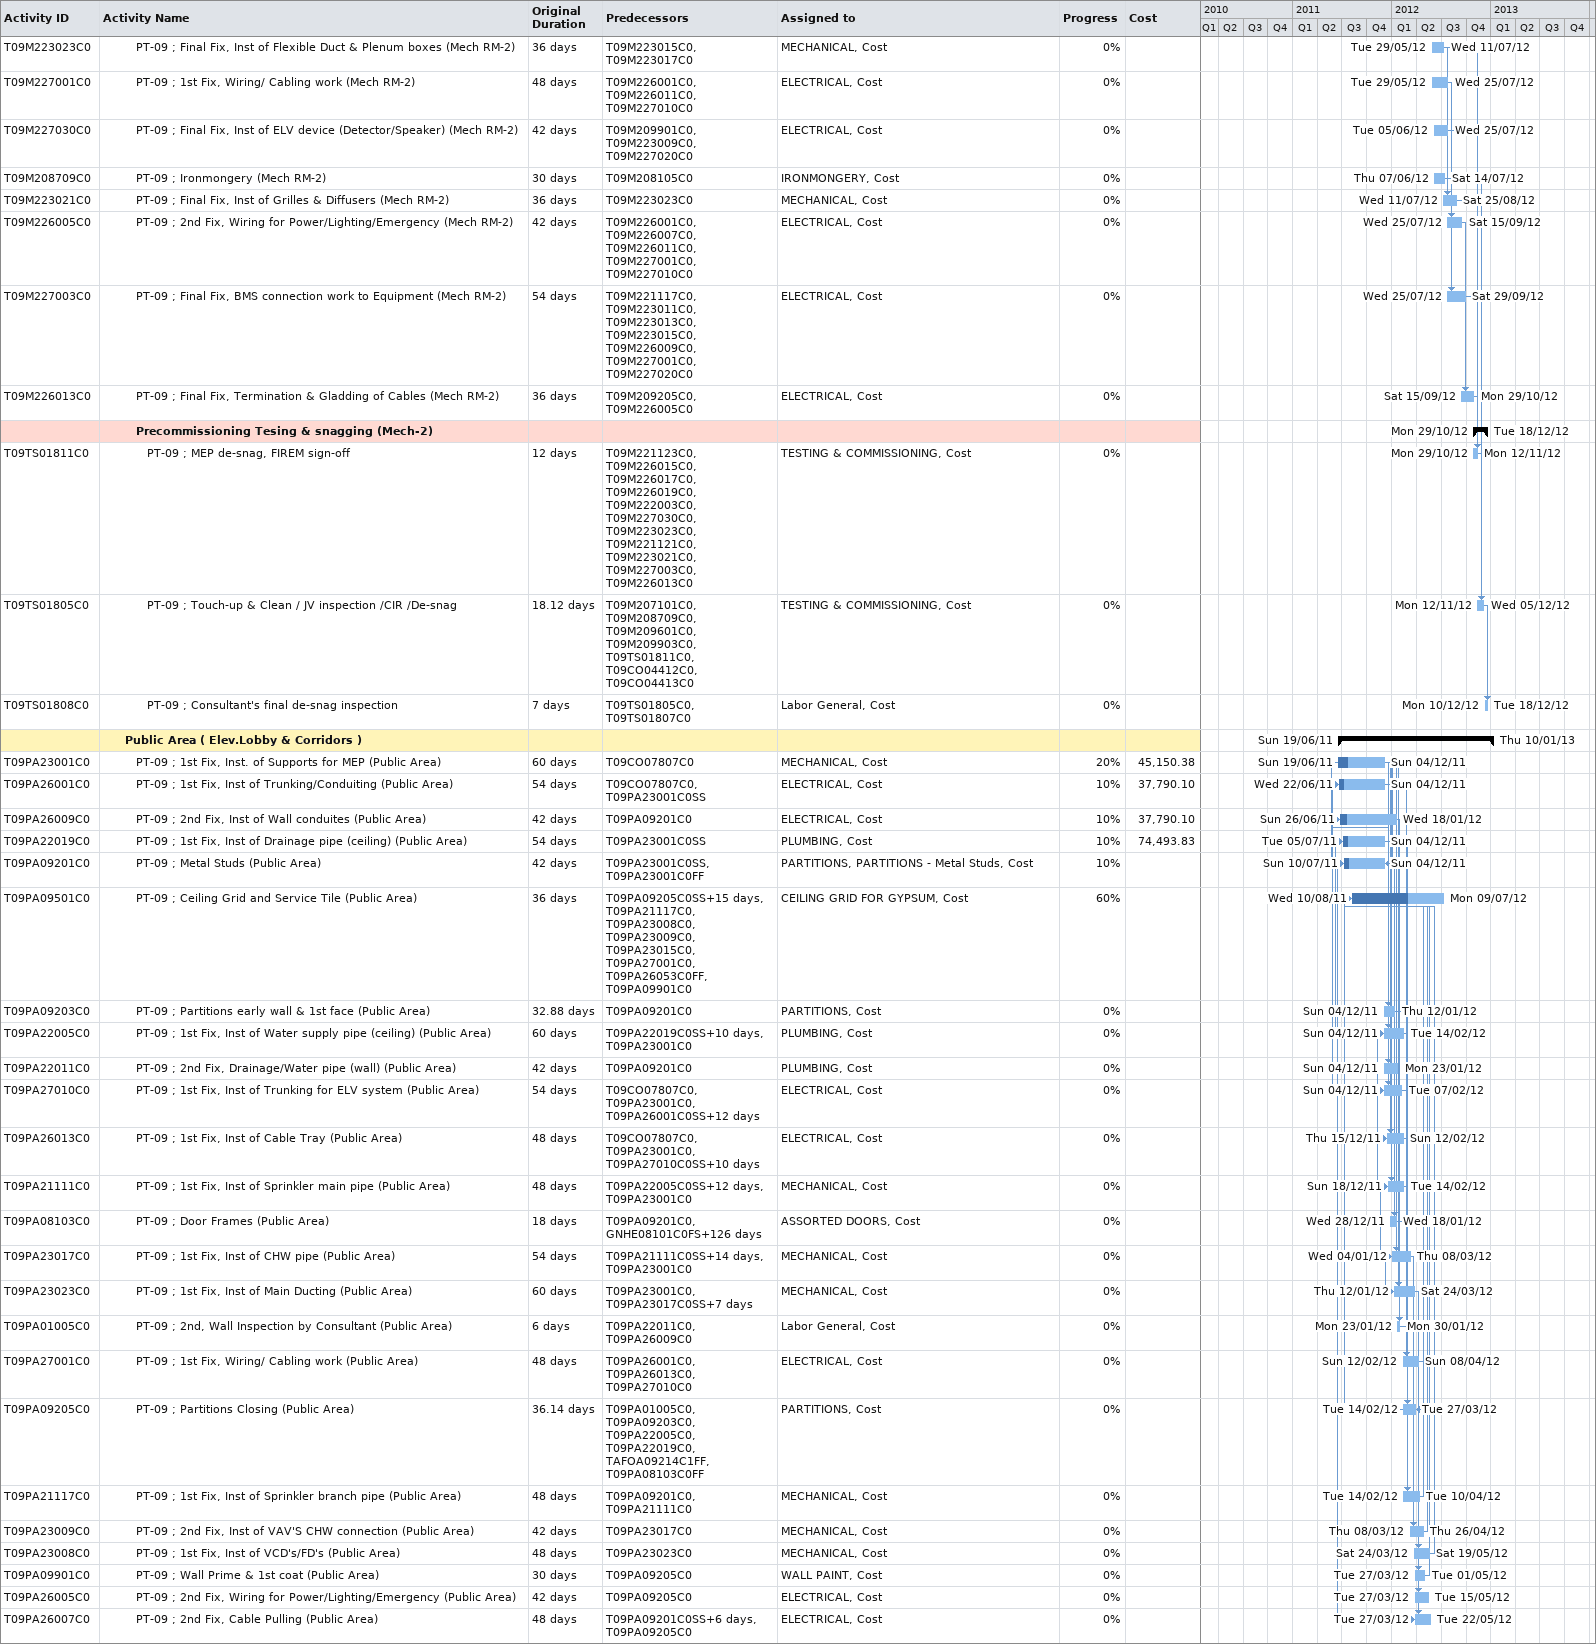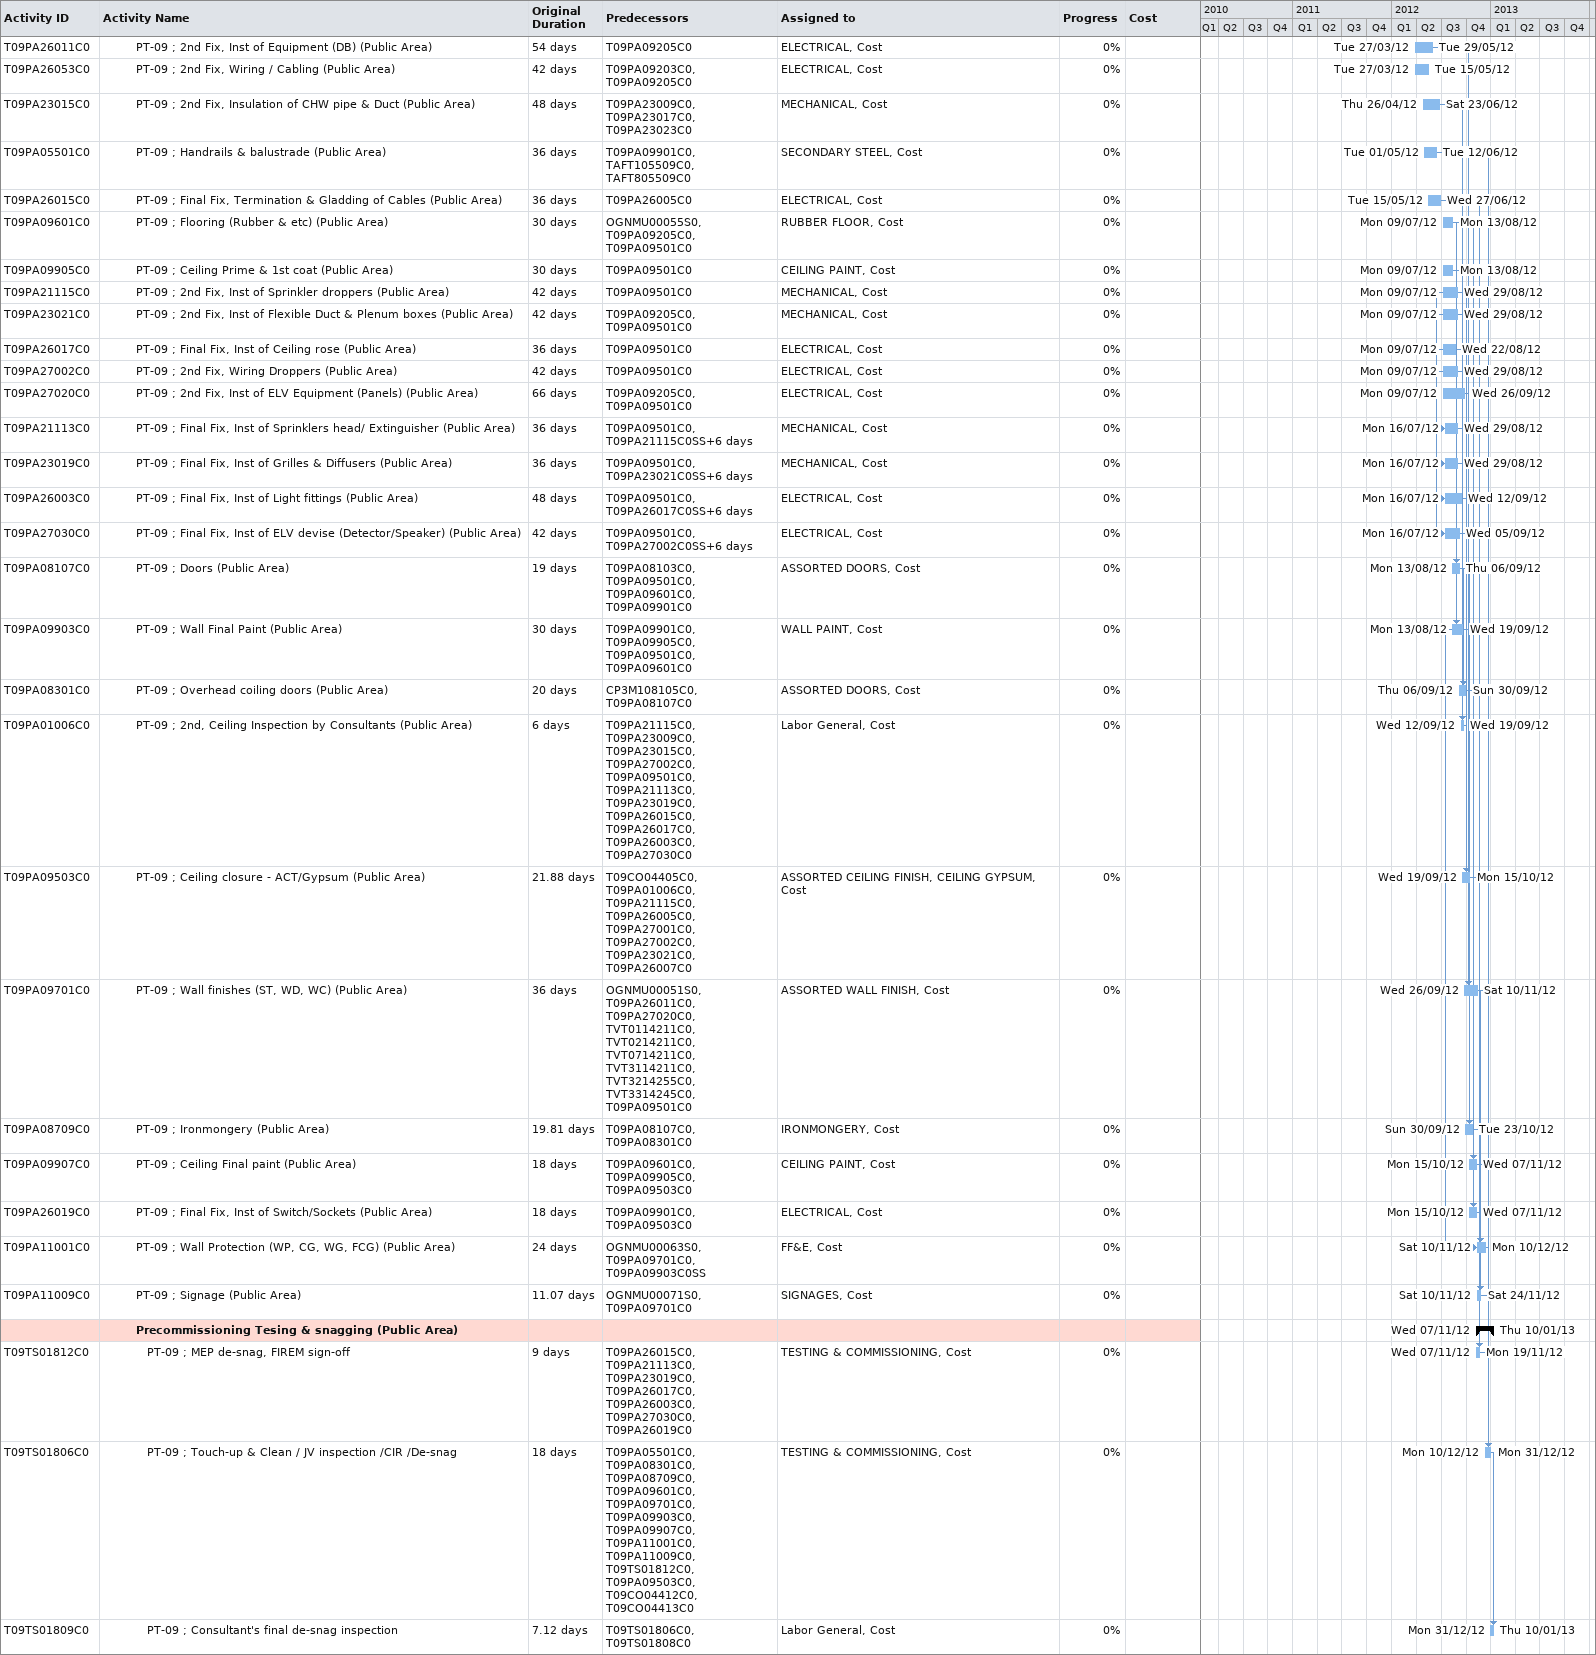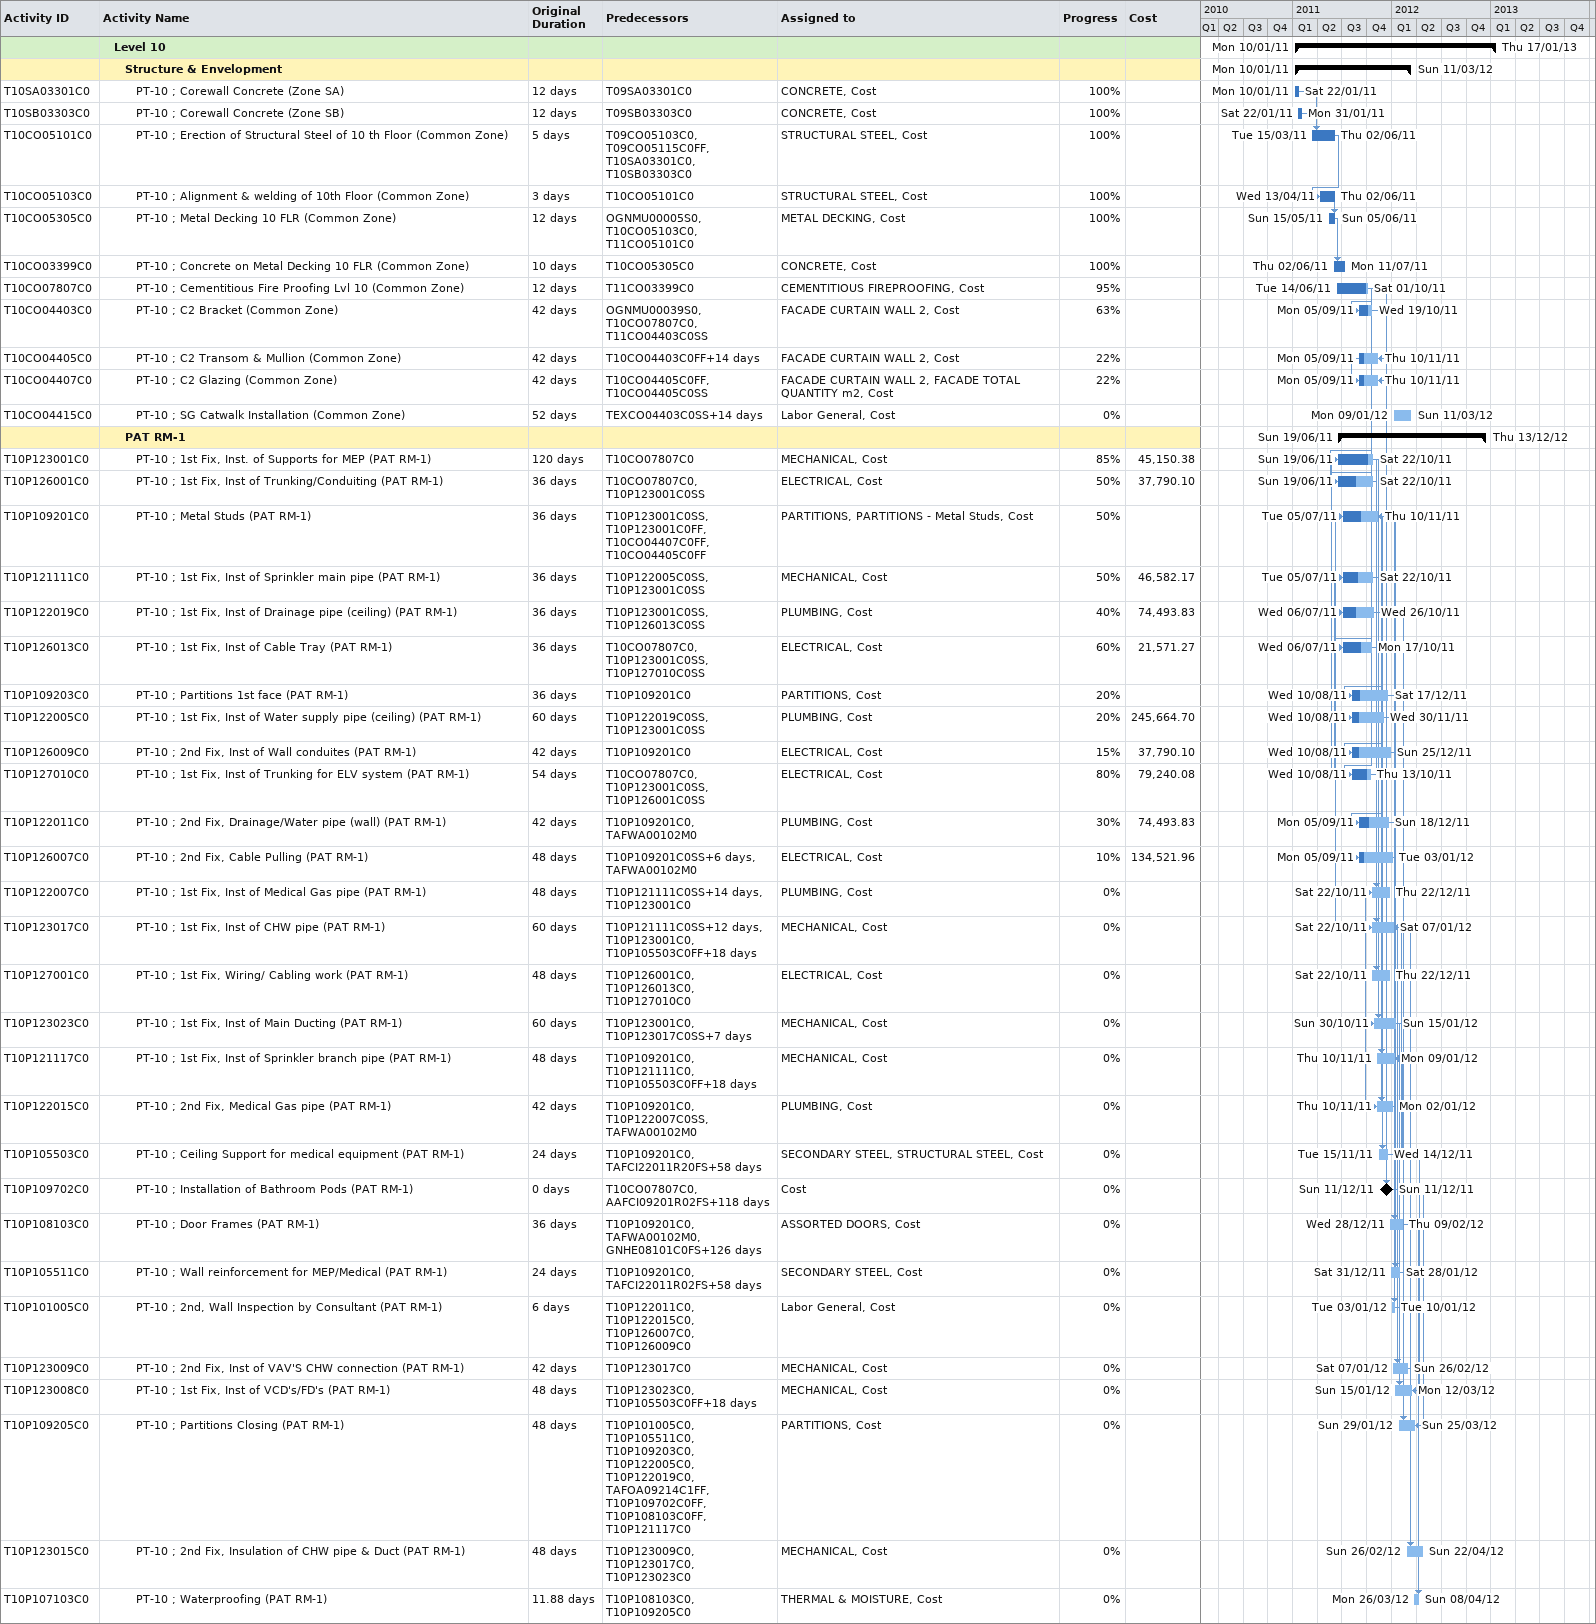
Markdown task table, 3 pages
| ID | Level | Task | Original duration | Start | Finish | Predecessors | Resources | % complete | Cost |
|---|---|---|---|---|---|---|---|---|---|
| T09M223023C0 | 4 | PT-09 ; Final Fix, Inst of Flexible Duct & Plenum boxes (Mech RM-2) | 36d | 2012-05-29 | 2012-07-11 | T09M223015C0, T09M223017C0 | MECHANICAL, Cost | 0 |  |
| T09M227001C0 | 4 | PT-09 ; 1st Fix, Wiring/ Cabling work (Mech RM-2) | 48d | 2012-05-29 | 2012-07-25 | T09M226001C0, T09M226011C0, T09M227010C0 | ELECTRICAL, Cost | 0 |  |
| T09M227030C0 | 4 | PT-09 ; Final Fix, Inst of ELV device (Detector/Speaker) (Mech RM-2) | 42d | 2012-06-05 | 2012-07-25 | T09M209901C0, T09M223009C0, T09M227020C0 | ELECTRICAL, Cost | 0 |  |
| T09M208709C0 | 4 | PT-09 ; Ironmongery (Mech RM-2) | 30d | 2012-06-07 | 2012-07-14 | T09M208105C0 | IRONMONGERY, Cost | 0 |  |
| T09M223021C0 | 4 | PT-09 ; Final Fix, Inst of Grilles & Diffusers (Mech RM-2) | 36d | 2012-07-11 | 2012-08-25 | T09M223023C0 | MECHANICAL, Cost | 0 |  |
| T09M226005C0 | 4 | PT-09 ; 2nd Fix, Wiring for Power/Lighting/Emergency (Mech RM-2) | 42d | 2012-07-25 | 2012-09-15 | T09M226001C0, T09M226007C0, T09M226011C0, T09M227001C0, T09M227010C0 | ELECTRICAL, Cost | 0 |  |
| T09M227003C0 | 4 | PT-09 ; Final Fix, BMS connection work to Equipment (Mech RM-2) | 54d | 2012-07-25 | 2012-09-29 | T09M221117C0, T09M223011C0, T09M223013C0, T09M223015C0, T09M226009C0, T09M227001C0, T09M227020C0 | ELECTRICAL, Cost | 0 |  |
| T09M226013C0 | 4 | PT-09 ; Final Fix, Termination & Gladding of Cables (Mech RM-2) | 36d | 2012-09-15 | 2012-10-29 | T09M209205C0, T09M226005C0 | ELECTRICAL, Cost | 0 |  |
|  | 4 | **Precommissioning Tesing & snagging (Mech-2)** |  | 2012-10-29 | 2012-12-18 |  |  |  |  |
| T09TS01811C0 | 5 | PT-09 ; MEP de-snag, FIREM sign-off | 12d | 2012-10-29 | 2012-11-12 | T09M221123C0, T09M226015C0, T09M226017C0, T09M226019C0, T09M222003C0, T09M227030C0, T09M223023C0, T09M221121C0, T09M223021C0, T09M227003C0, T09M226013C0 | TESTING & COMMISSIONING, Cost | 0 |  |
| T09TS01805C0 | 5 | PT-09 ; Touch-up & Clean / JV inspection /CIR /De-snag | 18.12d | 2012-11-12 | 2012-12-05 | T09M207101C0, T09M208709C0, T09M209601C0, T09M209903C0, T09TS01811C0, T09CO04412C0, T09CO04413C0 | TESTING & COMMISSIONING, Cost | 0 |  |
| T09TS01808C0 | 5 | PT-09 ; Consultant's final de-snag inspection | 7d | 2012-12-10 | 2012-12-18 | T09TS01805C0, T09TS01807C0 | Labor General, Cost | 0 |  |
|  | 3 | **Public Area ( Elev.Lobby & Corridors )** |  | 2011-06-19 | 2013-01-10 |  |  |  |  |
| T09PA23001C0 | 4 | PT-09 ; 1st Fix, Inst. of Supports for MEP (Public Area) | 60d | 2011-06-19 | 2011-12-04 | T09CO07807C0 | MECHANICAL, Cost | 20 | 45150.38 |
| T09PA26001C0 | 4 | PT-09 ; 1st Fix, Inst of Trunking/Conduiting (Public Area) | 54d | 2011-06-22 | 2011-12-04 | T09CO07807C0, T09PA23001C0SS | ELECTRICAL, Cost | 10 | 37790.10 |
| T09PA26009C0 | 4 | PT-09 ; 2nd Fix, Inst of Wall conduites (Public Area) | 42d | 2011-06-26 | 2012-01-18 | T09PA09201C0 | ELECTRICAL, Cost | 10 | 37790.10 |
| T09PA22019C0 | 4 | PT-09 ; 1st Fix, Inst of Drainage pipe (ceiling) (Public Area) | 54d | 2011-07-05 | 2011-12-04 | T09PA23001C0SS | PLUMBING, Cost | 10 | 74493.83 |
| T09PA09201C0 | 4 | PT-09 ; Metal Studs (Public Area) | 42d | 2011-07-10 | 2011-12-04 | T09PA23001C0SS, T09PA23001C0FF | PARTITIONS, PARTITIONS - Metal Studs, Cost | 10 |  |
| T09PA09501C0 | 4 | PT-09 ; Ceiling Grid and Service Tile (Public Area) | 36d | 2011-08-10 | 2012-07-09 | T09PA09205C0SS+15d, T09PA21117C0, T09PA23008C0, T09PA23009C0, T09PA23015C0, T09PA27001C0, T09PA26053C0FF, T09PA09901C0 | CEILING GRID FOR GYPSUM, Cost | 60 |  |
| T09PA09203C0 | 4 | PT-09 ; Partitions early wall & 1st face (Public Area) | 32.88d | 2011-12-04 | 2012-01-12 | T09PA09201C0 | PARTITIONS, Cost | 0 |  |
| T09PA22005C0 | 4 | PT-09 ; 1st Fix, Inst of Water supply pipe (ceiling) (Public Area) | 60d | 2011-12-04 | 2012-02-14 | T09PA22019C0SS+10d, T09PA23001C0 | PLUMBING, Cost | 0 |  |
| T09PA22011C0 | 4 | PT-09 ; 2nd Fix, Drainage/Water pipe (wall) (Public Area) | 42d | 2011-12-04 | 2012-01-23 | T09PA09201C0 | PLUMBING, Cost | 0 |  |
| T09PA27010C0 | 4 | PT-09 ; 1st Fix, Inst of Trunking for ELV system (Public Area) | 54d | 2011-12-04 | 2012-02-07 | T09CO07807C0, T09PA23001C0, T09PA26001C0SS+12d | ELECTRICAL, Cost | 0 |  |
| T09PA26013C0 | 4 | PT-09 ; 1st Fix, Inst of Cable Tray (Public Area) | 48d | 2011-12-15 | 2012-02-12 | T09CO07807C0, T09PA23001C0, T09PA27010C0SS+10d | ELECTRICAL, Cost | 0 |  |
| T09PA21111C0 | 4 | PT-09 ; 1st Fix, Inst of Sprinkler main pipe (Public Area) | 48d | 2011-12-18 | 2012-02-14 | T09PA22005C0SS+12d, T09PA23001C0 | MECHANICAL, Cost | 0 |  |
| T09PA08103C0 | 4 | PT-09 ; Door Frames (Public Area) | 18d | 2011-12-28 | 2012-01-18 | T09PA09201C0, GNHE08101C0FS+126d | ASSORTED DOORS, Cost | 0 |  |
| T09PA23017C0 | 4 | PT-09 ; 1st Fix, Inst of CHW pipe (Public Area) | 54d | 2012-01-04 | 2012-03-08 | T09PA21111C0SS+14d, T09PA23001C0 | MECHANICAL, Cost | 0 |  |
| T09PA23023C0 | 4 | PT-09 ; 1st Fix, Inst of Main Ducting (Public Area) | 60d | 2012-01-12 | 2012-03-24 | T09PA23001C0, T09PA23017C0SS+7d | MECHANICAL, Cost | 0 |  |
| T09PA01005C0 | 4 | PT-09 ; 2nd, Wall Inspection by Consultant (Public Area) | 6d | 2012-01-23 | 2012-01-30 | T09PA22011C0, T09PA26009C0 | Labor General, Cost | 0 |  |
| T09PA27001C0 | 4 | PT-09 ; 1st Fix, Wiring/ Cabling work (Public Area) | 48d | 2012-02-12 | 2012-04-08 | T09PA26001C0, T09PA26013C0, T09PA27010C0 | ELECTRICAL, Cost | 0 |  |
| T09PA09205C0 | 4 | PT-09 ; Partitions Closing (Public Area) | 36.14d | 2012-02-14 | 2012-03-27 | T09PA01005C0, T09PA09203C0, T09PA22005C0, T09PA22019C0, TAFOA09214C1FF, T09PA08103C0FF | PARTITIONS, Cost | 0 |  |
| T09PA21117C0 | 4 | PT-09 ; 1st Fix, Inst of Sprinkler branch pipe (Public Area) | 48d | 2012-02-14 | 2012-04-10 | T09PA09201C0, T09PA21111C0 | MECHANICAL, Cost | 0 |  |
| T09PA23009C0 | 4 | PT-09 ; 2nd Fix, Inst of VAV'S CHW connection (Public Area) | 42d | 2012-03-08 | 2012-04-26 | T09PA23017C0 | MECHANICAL, Cost | 0 |  |
| T09PA23008C0 | 4 | PT-09 ; 1st Fix, Inst of VCD's/FD's (Public Area) | 48d | 2012-03-24 | 2012-05-19 | T09PA23023C0 | MECHANICAL, Cost | 0 |  |
| T09PA09901C0 | 4 | PT-09 ; Wall Prime & 1st coat (Public Area) | 30d | 2012-03-27 | 2012-05-01 | T09PA09205C0 | WALL PAINT, Cost | 0 |  |
| T09PA26005C0 | 4 | PT-09 ; 2nd Fix, Wiring for Power/Lighting/Emergency (Public Area) | 42d | 2012-03-27 | 2012-05-15 | T09PA09205C0 | ELECTRICAL, Cost | 0 |  |
| T09PA26007C0 | 4 | PT-09 ; 2nd Fix, Cable Pulling (Public Area) | 48d | 2012-03-27 | 2012-05-22 | T09PA09201C0SS+6d, T09PA09205C0 | ELECTRICAL, Cost | 0 |  |
| T09PA26011C0 | 4 | PT-09 ; 2nd Fix, Inst of Equipment (DB) (Public Area) | 54d | 2012-03-27 | 2012-05-29 | T09PA09205C0 | ELECTRICAL, Cost | 0 |  |
| T09PA26053C0 | 4 | PT-09 ; 2nd Fix, Wiring / Cabling (Public Area) | 42d | 2012-03-27 | 2012-05-15 | T09PA09203C0, T09PA09205C0 | ELECTRICAL, Cost | 0 |  |
| T09PA23015C0 | 4 | PT-09 ; 2nd Fix, Insulation of CHW pipe & Duct (Public Area) | 48d | 2012-04-26 | 2012-06-23 | T09PA23009C0, T09PA23017C0, T09PA23023C0 | MECHANICAL, Cost | 0 |  |
| T09PA05501C0 | 4 | PT-09 ; Handrails & balustrade (Public Area) | 36d | 2012-05-01 | 2012-06-12 | T09PA09901C0, TAFT105509C0, TAFT805509C0 | SECONDARY STEEL, Cost | 0 |  |
| T09PA26015C0 | 4 | PT-09 ; Final Fix, Termination & Gladding of Cables (Public Area) | 36d | 2012-05-15 | 2012-06-27 | T09PA26005C0 | ELECTRICAL, Cost | 0 |  |
| T09PA09601C0 | 4 | PT-09 ; Flooring (Rubber & etc) (Public Area) | 30d | 2012-07-09 | 2012-08-13 | OGNMU00055S0, T09PA09205C0, T09PA09501C0 | RUBBER FLOOR, Cost | 0 |  |
| T09PA09905C0 | 4 | PT-09 ; Ceiling Prime & 1st coat (Public Area) | 30d | 2012-07-09 | 2012-08-13 | T09PA09501C0 | CEILING PAINT, Cost | 0 |  |
| T09PA21115C0 | 4 | PT-09 ; 2nd Fix, Inst of Sprinkler droppers (Public Area) | 42d | 2012-07-09 | 2012-08-29 | T09PA09501C0 | MECHANICAL, Cost | 0 |  |
| T09PA23021C0 | 4 | PT-09 ; 2nd Fix, Inst of Flexible Duct & Plenum boxes (Public Area) | 42d | 2012-07-09 | 2012-08-29 | T09PA09205C0, T09PA09501C0 | MECHANICAL, Cost | 0 |  |
| T09PA26017C0 | 4 | PT-09 ; Final Fix, Inst of Ceiling rose (Public Area) | 36d | 2012-07-09 | 2012-08-22 | T09PA09501C0 | ELECTRICAL, Cost | 0 |  |
| T09PA27002C0 | 4 | PT-09 ; 2nd Fix, Wiring Droppers (Public Area) | 42d | 2012-07-09 | 2012-08-29 | T09PA09501C0 | ELECTRICAL, Cost | 0 |  |
| T09PA27020C0 | 4 | PT-09 ; 2nd Fix, Inst of ELV Equipment (Panels) (Public Area) | 66d | 2012-07-09 | 2012-09-26 | T09PA09205C0, T09PA09501C0 | ELECTRICAL, Cost | 0 |  |
| T09PA21113C0 | 4 | PT-09 ; Final Fix, Inst of Sprinklers head/ Extinguisher (Public Area) | 36d | 2012-07-16 | 2012-08-29 | T09PA09501C0, T09PA21115C0SS+6d | MECHANICAL, Cost | 0 |  |
| T09PA23019C0 | 4 | PT-09 ; Final Fix, Inst of Grilles & Diffusers (Public Area) | 36d | 2012-07-16 | 2012-08-29 | T09PA09501C0, T09PA23021C0SS+6d | MECHANICAL, Cost | 0 |  |
| T09PA26003C0 | 4 | PT-09 ; Final Fix, Inst of Light fittings (Public Area) | 48d | 2012-07-16 | 2012-09-12 | T09PA09501C0, T09PA26017C0SS+6d | ELECTRICAL, Cost | 0 |  |
| T09PA27030C0 | 4 | PT-09 ; Final Fix, Inst of ELV devise (Detector/Speaker) (Public Area) | 42d | 2012-07-16 | 2012-09-05 | T09PA09501C0, T09PA27002C0SS+6d | ELECTRICAL, Cost | 0 |  |
| T09PA08107C0 | 4 | PT-09 ; Doors (Public Area) | 19d | 2012-08-13 | 2012-09-06 | T09PA08103C0, T09PA09501C0, T09PA09601C0, T09PA09901C0 | ASSORTED DOORS, Cost | 0 |  |
| T09PA09903C0 | 4 | PT-09 ; Wall Final Paint (Public Area) | 30d | 2012-08-13 | 2012-09-19 | T09PA09901C0, T09PA09905C0, T09PA09501C0, T09PA09601C0 | WALL PAINT, Cost | 0 |  |
| T09PA08301C0 | 4 | PT-09 ; Overhead coiling doors (Public Area) | 20d | 2012-09-06 | 2012-09-30 | CP3M108105C0, T09PA08107C0 | ASSORTED DOORS, Cost | 0 |  |
| T09PA01006C0 | 4 | PT-09 ; 2nd, Ceiling Inspection by Consultants (Public Area) | 6d | 2012-09-12 | 2012-09-19 | T09PA21115C0, T09PA23009C0, T09PA23015C0, T09PA27002C0, T09PA09501C0, T09PA21113C0, T09PA23019C0, T09PA26015C0, T09PA26017C0, T09PA26003C0, T09PA27030C0 | Labor General, Cost | 0 |  |
| T09PA09503C0 | 4 | PT-09 ; Ceiling closure - ACT/Gypsum (Public Area) | 21.88d | 2012-09-19 | 2012-10-15 | T09CO04405C0, T09PA01006C0, T09PA21115C0, T09PA26005C0, T09PA27001C0, T09PA27002C0, T09PA23021C0, T09PA26007C0 | ASSORTED CEILING FINISH, CEILING GYPSUM, Cost | 0 |  |
| T09PA09701C0 | 4 | PT-09 ; Wall finishes (ST, WD, WC) (Public Area) | 36d | 2012-09-26 | 2012-11-10 | OGNMU00051S0, T09PA26011C0, T09PA27020C0, TVT0114211C0, TVT0214211C0, TVT0714211C0, TVT3114211C0, TVT3214255C0, TVT3314245C0, T09PA09501C0 | ASSORTED WALL FINISH, Cost | 0 |  |
| T09PA08709C0 | 4 | PT-09 ; Ironmongery (Public Area) | 19.81d | 2012-09-30 | 2012-10-23 | T09PA08107C0, T09PA08301C0 | IRONMONGERY, Cost | 0 |  |
| T09PA09907C0 | 4 | PT-09 ; Ceiling Final paint (Public Area) | 18d | 2012-10-15 | 2012-11-07 | T09PA09601C0, T09PA09905C0, T09PA09503C0 | CEILING PAINT, Cost | 0 |  |
| T09PA26019C0 | 4 | PT-09 ; Final Fix, Inst of Switch/Sockets (Public Area) | 18d | 2012-10-15 | 2012-11-07 | T09PA09901C0, T09PA09503C0 | ELECTRICAL, Cost | 0 |  |
| T09PA11001C0 | 4 | PT-09 ; Wall Protection (WP, CG, WG, FCG) (Public Area) | 24d | 2012-11-10 | 2012-12-10 | OGNMU00063S0, T09PA09701C0, T09PA09903C0SS | FF&E, Cost | 0 |  |
| T09PA11009C0 | 4 | PT-09 ; Signage (Public Area) | 11.07d | 2012-11-10 | 2012-11-24 | OGNMU00071S0, T09PA09701C0 | SIGNAGES, Cost | 0 |  |
|  | 4 | **Precommissioning Tesing & snagging (Public Area)** |  | 2012-11-07 | 2013-01-10 |  |  |  |  |
| T09TS01812C0 | 5 | PT-09 ; MEP de-snag, FIREM sign-off | 9d | 2012-11-07 | 2012-11-19 | T09PA26015C0, T09PA21113C0, T09PA23019C0, T09PA26017C0, T09PA26003C0, T09PA27030C0, T09PA26019C0 | TESTING & COMMISSIONING, Cost | 0 |  |
| T09TS01806C0 | 5 | PT-09 ; Touch-up & Clean / JV inspection /CIR /De-snag | 18d | 2012-12-10 | 2012-12-31 | T09PA05501C0, T09PA08301C0, T09PA08709C0, T09PA09601C0, T09PA09701C0, T09PA09903C0, T09PA09907C0, T09PA11001C0, T09PA11009C0, T09TS01812C0, T09PA09503C0, T09CO04412C0, T09CO04413C0 | TESTING & COMMISSIONING, Cost | 0 |  |
| T09TS01809C0 | 5 | PT-09 ; Consultant's final de-snag inspection | 7.12d | 2012-12-31 | 2013-01-10 | T09TS01806C0, T09TS01808C0 | Labor General, Cost | 0 |  |
|  | 2 | **Level 10** |  | 2011-01-10 | 2013-01-17 |  |  |  |  |
|  | 3 | **Structure & Envelopment** |  | 2011-01-10 | 2012-03-11 |  |  |  |  |
| T10SA03301C0 | 4 | PT-10 ; Corewall Concrete (Zone SA) | 12d | 2011-01-10 | 2011-01-22 | T09SA03301C0 | CONCRETE, Cost | 100 |  |
| T10SB03303C0 | 4 | PT-10 ; Corewall Concrete (Zone SB) | 12d | 2011-01-22 | 2011-01-31 | T09SB03303C0 | CONCRETE, Cost | 100 |  |
| T10CO05101C0 | 4 | PT-10 ; Erection of Structural Steel of 10 th Floor (Common Zone) | 5d | 2011-03-15 | 2011-06-02 | T09CO05103C0, T09CO05115C0FF, T10SA03301C0, T10SB03303C0 | STRUCTURAL STEEL, Cost | 100 |  |
| T10CO05103C0 | 4 | PT-10 ; Alignment & welding of 10th Floor (Common Zone) | 3d | 2011-04-13 | 2011-06-02 | T10CO05101C0 | STRUCTURAL STEEL, Cost | 100 |  |
| T10CO05305C0 | 4 | PT-10 ; Metal Decking 10 FLR (Common Zone) | 12d | 2011-05-15 | 2011-06-05 | OGNMU00005S0, T10CO05103C0, T11CO05101C0 | METAL DECKING, Cost | 100 |  |
| T10CO03399C0 | 4 | PT-10 ; Concrete on Metal Decking 10 FLR (Common Zone) | 10d | 2011-06-02 | 2011-07-11 | T10CO05305C0 | CONCRETE, Cost | 100 |  |
| T10CO07807C0 | 4 | PT-10 ; Cementitious Fire Proofing Lvl 10 (Common Zone) | 12d | 2011-06-14 | 2011-10-01 | T11CO03399C0 | CEMENTITIOUS FIREPROOFING, Cost | 95 |  |
| T10CO04403C0 | 4 | PT-10 ; C2 Bracket (Common Zone) | 42d | 2011-09-05 | 2011-10-19 | OGNMU00039S0, T10CO07807C0, T11CO04403C0SS | FACADE CURTAIN WALL 2, Cost | 63 |  |
| T10CO04405C0 | 4 | PT-10 ; C2 Transom & Mullion (Common Zone) | 42d | 2011-09-05 | 2011-11-10 | T10CO04403C0FF+14d | FACADE CURTAIN WALL 2, Cost | 22 |  |
| T10CO04407C0 | 4 | PT-10 ; C2 Glazing (Common Zone) | 42d | 2011-09-05 | 2011-11-10 | T10CO04405C0FF, T10CO04405C0SS | FACADE CURTAIN WALL 2, FACADE TOTAL QUANTITY m2, Cost | 22 |  |
| T10CO04415C0 | 4 | PT-10 ; SG Catwalk Installation (Common Zone) | 52d | 2012-01-09 | 2012-03-11 | TEXCO04403C0SS+14d | Labor General, Cost | 0 |  |
|  | 3 | **PAT RM-1** |  | 2011-06-19 | 2012-12-13 |  |  |  |  |
| T10P123001C0 | 4 | PT-10 ; 1st Fix, Inst. of Supports for MEP (PAT RM-1) | 120d | 2011-06-19 | 2011-10-22 | T10CO07807C0 | MECHANICAL, Cost | 85 | 45150.38 |
| T10P126001C0 | 4 | PT-10 ; 1st Fix, Inst of Trunking/Conduiting (PAT RM-1) | 36d | 2011-06-19 | 2011-10-22 | T10CO07807C0, T10P123001C0SS | ELECTRICAL, Cost | 50 | 37790.10 |
| T10P109201C0 | 4 | PT-10 ; Metal Studs (PAT RM-1) | 36d | 2011-07-05 | 2011-11-10 | T10P123001C0SS, T10P123001C0FF, T10CO04407C0FF, T10CO04405C0FF | PARTITIONS, PARTITIONS - Metal Studs, Cost | 50 |  |
| T10P121111C0 | 4 | PT-10 ; 1st Fix, Inst of Sprinkler main pipe (PAT RM-1) | 36d | 2011-07-05 | 2011-10-22 | T10P122005C0SS, T10P123001C0SS | MECHANICAL, Cost | 50 | 46582.17 |
| T10P122019C0 | 4 | PT-10 ; 1st Fix, Inst of Drainage pipe (ceiling) (PAT RM-1) | 36d | 2011-07-06 | 2011-10-26 | T10P123001C0SS, T10P126013C0SS | PLUMBING, Cost | 40 | 74493.83 |
| T10P126013C0 | 4 | PT-10 ; 1st Fix, Inst of Cable Tray (PAT RM-1) | 36d | 2011-07-06 | 2011-10-17 | T10CO07807C0, T10P123001C0SS, T10P127010C0SS | ELECTRICAL, Cost | 60 | 21571.27 |
| T10P109203C0 | 4 | PT-10 ; Partitions 1st face (PAT RM-1) | 36d | 2011-08-10 | 2011-12-17 | T10P109201C0 | PARTITIONS, Cost | 20 |  |
| T10P122005C0 | 4 | PT-10 ; 1st Fix, Inst of Water supply pipe (ceiling) (PAT RM-1) | 60d | 2011-08-10 | 2011-11-30 | T10P122019C0SS, T10P123001C0SS | PLUMBING, Cost | 20 | 245664.70 |
| T10P126009C0 | 4 | PT-10 ; 2nd Fix, Inst of Wall conduites (PAT RM-1) | 42d | 2011-08-10 | 2011-12-25 | T10P109201C0 | ELECTRICAL, Cost | 15 | 37790.10 |
| T10P127010C0 | 4 | PT-10 ; 1st Fix, Inst of Trunking for ELV system (PAT RM-1) | 54d | 2011-08-10 | 2011-10-13 | T10CO07807C0, T10P123001C0SS, T10P126001C0SS | ELECTRICAL, Cost | 80 | 79240.08 |
| T10P122011C0 | 4 | PT-10 ; 2nd Fix, Drainage/Water pipe (wall) (PAT RM-1) | 42d | 2011-09-05 | 2011-12-18 | T10P109201C0, TAFWA00102M0 | PLUMBING, Cost | 30 | 74493.83 |
| T10P126007C0 | 4 | PT-10 ; 2nd Fix, Cable Pulling (PAT RM-1) | 48d | 2011-09-05 | 2012-01-03 | T10P109201C0SS+6d, TAFWA00102M0 | ELECTRICAL, Cost | 10 | 134521.96 |
| T10P122007C0 | 4 | PT-10 ; 1st Fix, Inst of Medical Gas pipe (PAT RM-1) | 48d | 2011-10-22 | 2011-12-22 | T10P121111C0SS+14d, T10P123001C0 | PLUMBING, Cost | 0 |  |
| T10P123017C0 | 4 | PT-10 ; 1st Fix, Inst of CHW pipe (PAT RM-1) | 60d | 2011-10-22 | 2012-01-07 | T10P121111C0SS+12d, T10P123001C0, T10P105503C0FF+18d | MECHANICAL, Cost | 0 |  |
| T10P127001C0 | 4 | PT-10 ; 1st Fix, Wiring/ Cabling work (PAT RM-1) | 48d | 2011-10-22 | 2011-12-22 | T10P126001C0, T10P126013C0, T10P127010C0 | ELECTRICAL, Cost | 0 |  |
| T10P123023C0 | 4 | PT-10 ; 1st Fix, Inst of Main Ducting (PAT RM-1) | 60d | 2011-10-30 | 2012-01-15 | T10P123001C0, T10P123017C0SS+7d | MECHANICAL, Cost | 0 |  |
| T10P121117C0 | 4 | PT-10 ; 1st Fix, Inst of Sprinkler branch pipe (PAT RM-1) | 48d | 2011-11-10 | 2012-01-09 | T10P109201C0, T10P121111C0, T10P105503C0FF+18d | MECHANICAL, Cost | 0 |  |
| T10P122015C0 | 4 | PT-10 ; 2nd Fix, Medical Gas pipe (PAT RM-1) | 42d | 2011-11-10 | 2012-01-02 | T10P109201C0, T10P122007C0SS, TAFWA00102M0 | PLUMBING, Cost | 0 |  |
| T10P105503C0 | 4 | PT-10 ; Ceiling Support for medical equipment (PAT RM-1) | 24d | 2011-11-15 | 2011-12-14 | T10P109201C0, TAFCI22011R20FS+58d | SECONDARY STEEL, STRUCTURAL STEEL, Cost | 0 |  |
| T10P109702C0 | 4 | PT-10 ; Installation of Bathroom Pods (PAT RM-1) | 0d | 2011-12-11 | 2011-12-11 | T10CO07807C0, AAFCI09201R02FS+118d | Cost | 0 |  |
| T10P108103C0 | 4 | PT-10 ; Door Frames (PAT RM-1) | 36d | 2011-12-28 | 2012-02-09 | T10P109201C0, TAFWA00102M0, GNHE08101C0FS+126d | ASSORTED DOORS, Cost | 0 |  |
| T10P105511C0 | 4 | PT-10 ; Wall reinforcement for MEP/Medical (PAT RM-1) | 24d | 2011-12-31 | 2012-01-28 | T10P109201C0, TAFCI22011R02FS+58d | SECONDARY STEEL, Cost | 0 |  |
| T10P101005C0 | 4 | PT-10 ; 2nd, Wall Inspection by Consultant (PAT RM-1) | 6d | 2012-01-03 | 2012-01-10 | T10P122011C0, T10P122015C0, T10P126007C0, T10P126009C0 | Labor General, Cost | 0 |  |
| T10P123009C0 | 4 | PT-10 ; 2nd Fix, Inst of VAV'S CHW connection (PAT RM-1) | 42d | 2012-01-07 | 2012-02-26 | T10P123017C0 | MECHANICAL, Cost | 0 |  |
| T10P123008C0 | 4 | PT-10 ; 1st Fix, Inst of VCD's/FD's (PAT RM-1) | 48d | 2012-01-15 | 2012-03-12 | T10P123023C0, T10P105503C0FF+18d | MECHANICAL, Cost | 0 |  |
| T10P109205C0 | 4 | PT-10 ; Partitions Closing (PAT RM-1) | 48d | 2012-01-29 | 2012-03-25 | T10P101005C0, T10P105511C0, T10P109203C0, T10P122005C0, T10P122019C0, TAFOA09214C1FF, T10P109702C0FF, T10P108103C0FF, T10P121117C0 | PARTITIONS, Cost | 0 |  |
| T10P123015C0 | 4 | PT-10 ; 2nd Fix, Insulation of CHW pipe & Duct (PAT RM-1) | 48d | 2012-02-26 | 2012-04-22 | T10P123009C0, T10P123017C0, T10P123023C0 | MECHANICAL, Cost | 0 |  |
| T10P107103C0 | 4 | PT-10 ; Waterproofing (PAT RM-1) | 11.88d | 2012-03-26 | 2012-04-08 | T10P108103C0, T10P109205C0 | THERMAL & MOISTURE, Cost | 0 |  |
